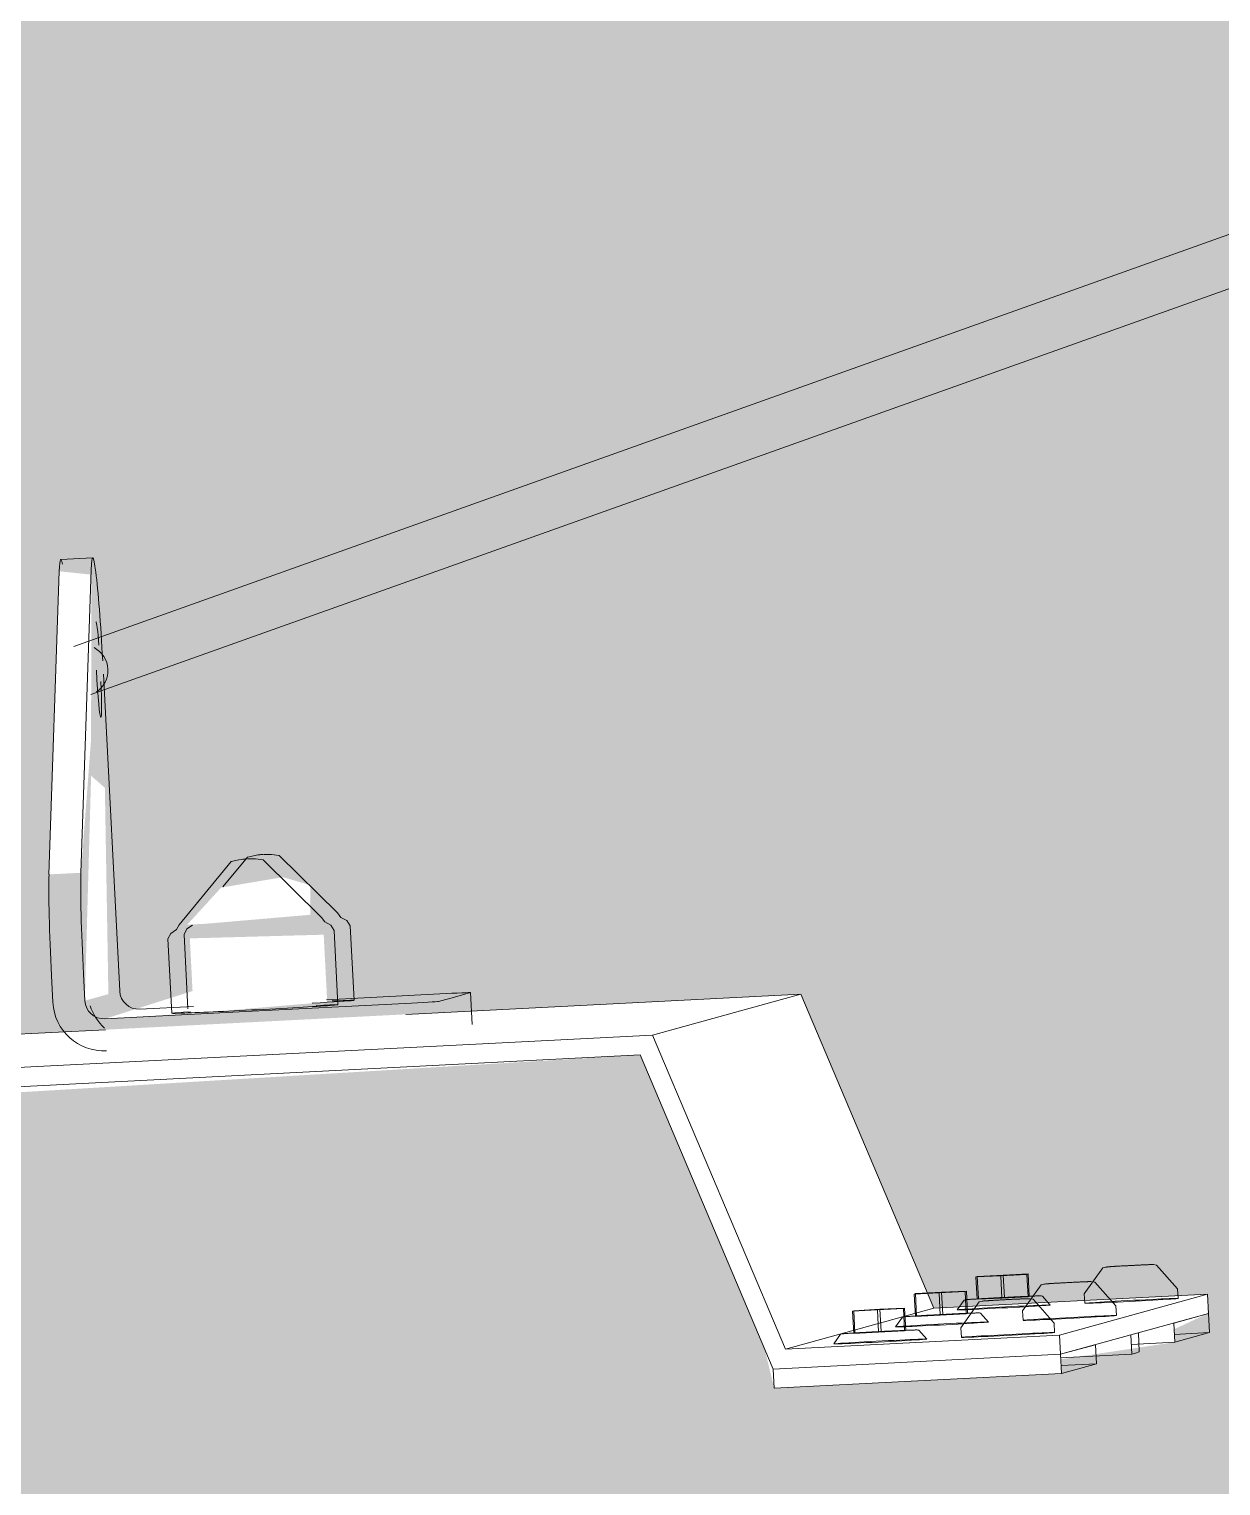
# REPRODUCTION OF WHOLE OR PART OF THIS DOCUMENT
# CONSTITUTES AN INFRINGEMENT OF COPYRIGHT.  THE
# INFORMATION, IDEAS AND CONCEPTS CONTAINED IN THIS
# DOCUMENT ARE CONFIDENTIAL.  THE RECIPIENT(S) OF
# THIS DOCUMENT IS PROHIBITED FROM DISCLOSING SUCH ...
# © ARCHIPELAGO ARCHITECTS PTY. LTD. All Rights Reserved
# Model space of a CAD drawing. Header units: millimetres. Extents: x 4237772 to 4686020, y -673 to 29459.
# Drawn here: x 4293040.9 to 4293227.1, y 10297 to 10524.6 of the extents above; entities that cross this region are included whole.
import ezdxf

# ---------------------------------------------------------------- set-up
doc = ezdxf.new("R2010")
doc.units = ezdxf.units.MM
doc.layers.add('A-ROOF-PATT', color=132, linetype='Continuous', lineweight=5)
doc.layers.add('Q-SPCQ', color=91, linetype='Continuous', lineweight=5)

# ---------------------------------------------------------------- blocks, each defined once
blk = doc.blocks.new('Static Line_Sayfa_Metal Deck_Pan Mount - Up to 15 _ pitch - Max 2 Users-1848369-SECTION - GRIDS C4-C5')
at = {"layer": 'Q-SPCQ'}
for p, q in [((4293286.82, 10513.43), (4293047.88, 10428.17)), ((4293050.56, 10420.64), (4293289.51, 10505.9)), ((4293050.82, 10442.01), (4293045.83, 10441.76)), ((4293044, 10392.53), (4293045.59, 10439.9)), ((4293050.58, 10440.15), (4293048.99, 10392.78)), ((4293055.05, 10374.31), (4293052.5, 10423.82)), ((4293089.09, 10386.5), (4293089.6, 10385.81)), ((4293064.34, 10384.66), (4293063.91, 10383.92)), ((4293066.42, 10384.61), (4293065.54, 10384.02)), ((4293086.57, 10385.81), (4293087.08, 10385.11)), ((4293088.02, 10384.61), (4293087.08, 10385.11)), ((4293088.55, 10383.78), (4293088.02, 10384.61)), ((4293090.53, 10385.31), (4293089.6, 10385.81)), ((4293091.06, 10384.47), (4293090.53, 10385.31)), ((4293091.66, 10372.85), (4293091.06, 10384.47)), ((4293062.58, 10382.44), (4293063.02, 10383.32)), ((4293062.58, 10382.44), (4293063.18, 10370.82)), ((4293063.91, 10383.92), (4293063.02, 10383.32)), ((4293065.1, 10383.14), (4293065.54, 10384.02)), ((4293065.1, 10383.14), (4293065.7, 10371.51)), ((4293089.15, 10372.15), (4293088.55, 10383.78)), ((4293044.61, 10372.54), (4293044.39, 10376.7)), ((4293049.38, 10376.96), (4293049.6, 10372.8)), ((4293105.09, 10373.86), (4293087.36, 10372.95)), ((4293099.73, 10370.66), (4293161.46, 10373.82)), ((4293104.84, 10372.67), (4293107.36, 10373.36)), ((4293107.36, 10373.36), (4293109.87, 10374.06)), ((4293110.13, 10369.07), (4293109.88, 10374.06)), ((4293161.46, 10373.82), (4293138.31, 10367.42)), ((4293161.46, 10373.82), (4293182.23, 10324.73)), ((4293052.75, 10369.96), (4293074.7, 10371.08)), ((4293066.56, 10371.89), (4293058.2, 10371.46)), ((4293074.7, 10371.08), (4293099.64, 10372.36)), ((4293017.04, 10366.43), (4293052.83, 10368.26)), ((4293138.31, 10367.42), (4292993.89, 10360.04)), ((4293159.08, 10318.34), (4293138.31, 10367.42)), ((4292996.14, 10357.15), (4293136.37, 10364.32)), ((4293136.37, 10364.32), (4293157.14, 10315.23)), ((4293188.84, 10329.62), (4293192.72, 10329.79)), ((4293189.04, 10329.67), (4293188.84, 10329.62)), ((4293188.84, 10329.62), (4293189.02, 10326.12)), ((4293193.1, 10329.9), (4293189.04, 10329.67)), ((4293189.04, 10329.67), (4293189.22, 10326.18)), ((4293192.72, 10329.79), (4293196.79, 10330.02)), ((4293192.9, 10326.3), (4293192.72, 10329.79)), ((4293196.98, 10330.08), (4293193.1, 10329.9)), ((4293193.1, 10329.9), (4293193.28, 10326.41)), ((4293196.79, 10330.02), (4293196.98, 10330.08)), ((4293196.79, 10330.02), (4293196.97, 10326.53)), ((4293196.98, 10330.08), (4293197.16, 10326.58)), ((4293183.46, 10327.24), (4293179.39, 10327.01)), ((4293183.08, 10327.13), (4293187.14, 10327.36)), ((4293187.34, 10327.41), (4293183.46, 10327.24)), ((4293183.46, 10327.24), (4293183.64, 10323.74)), ((4293187.14, 10327.36), (4293187.34, 10327.41)), ((4293187.32, 10323.86), (4293187.14, 10327.36)), ((4293187.52, 10323.92), (4293187.34, 10327.41)), ((4293220.41, 10326.25), (4293220.34, 10327.75)), ((4293179.2, 10326.95), (4293183.08, 10327.13)), ((4293179.39, 10327.01), (4293179.2, 10326.95)), ((4293179.38, 10323.46), (4293179.2, 10326.95)), ((4293179.57, 10323.51), (4293179.39, 10327.01)), ((4293182.23, 10324.73), (4293225.03, 10326.92)), ((4293183.26, 10323.64), (4293183.08, 10327.13)), ((4293192.9, 10326.3), (4293189.02, 10326.12)), ((4293189.02, 10326.12), (4293189.22, 10326.18)), ((4293189.22, 10326.18), (4293193.28, 10326.41)), ((4293196.97, 10326.53), (4293192.9, 10326.3)), ((4293193.28, 10326.41), (4293197.16, 10326.58)), ((4293197.16, 10326.58), (4293196.97, 10326.53)), ((4293225.03, 10326.92), (4293201.89, 10320.52)), ((4293205.76, 10327), (4293205.84, 10325.5)), ((4293210.77, 10323.59), (4293210.69, 10325.08)), ((4293225.03, 10326.92), (4293225.19, 10323.92)), ((4293182.23, 10324.73), (4293159.08, 10318.34)), ((4293169.56, 10324.29), (4293173.43, 10324.47)), ((4293169.75, 10324.34), (4293169.56, 10324.29)), ((4293169.74, 10320.79), (4293169.56, 10324.29)), ((4293173.82, 10324.57), (4293169.75, 10324.34)), ((4293169.93, 10320.85), (4293169.75, 10324.34)), ((4293173.43, 10324.47), (4293177.5, 10324.7)), ((4293173.61, 10320.97), (4293173.43, 10324.47)), ((4293177.69, 10324.75), (4293173.82, 10324.57)), ((4293173.82, 10324.57), (4293174, 10321.08)), ((4293177.5, 10324.7), (4293177.69, 10324.75)), ((4293177.68, 10321.2), (4293177.5, 10324.7)), ((4293177.87, 10321.25), (4293177.69, 10324.75)), ((4293183.26, 10323.64), (4293179.38, 10323.46)), ((4293179.38, 10323.46), (4293179.57, 10323.51)), ((4293179.57, 10323.51), (4293183.64, 10323.74)), ((4293187.32, 10323.86), (4293183.26, 10323.64)), ((4293183.64, 10323.74), (4293187.52, 10323.92)), ((4293187.52, 10323.92), (4293187.32, 10323.86)), ((4293196.12, 10324.33), (4293196.19, 10322.84)), ((4293225.19, 10323.92), (4293202.04, 10317.53)), ((4293219.74, 10322.42), (4293225.19, 10323.92)), ((4293225.34, 10320.93), (4293225.19, 10323.92)), ((4293201.89, 10320.52), (4293159.08, 10318.34)), ((4293173.61, 10320.97), (4293169.74, 10320.79)), ((4293169.74, 10320.79), (4293169.93, 10320.85)), ((4293169.93, 10320.85), (4293174, 10321.08)), ((4293177.68, 10321.2), (4293173.61, 10320.97)), ((4293174, 10321.08), (4293177.87, 10321.25)), ((4293177.87, 10321.25), (4293177.68, 10321.2)), ((4293186.47, 10321.67), (4293186.55, 10320.17)), ((4293201.13, 10320.92), (4293201.05, 10322.42)), ((4293202.04, 10317.53), (4293201.89, 10320.52)), ((4293213.02, 10320.56), (4293213.61, 10320.73)), ((4293213.18, 10317.57), (4293213.02, 10320.56)), ((4293213.61, 10320.73), (4293214.21, 10320.89)), ((4293214.36, 10317.89), (4293214.21, 10320.89)), ((4293219.74, 10322.42), (4293219.89, 10319.42)), ((4293219.83, 10320.64), (4293225.34, 10320.93)), ((4293225.34, 10320.93), (4293219.89, 10319.42)), ((4293202.04, 10317.53), (4293207.49, 10319.03)), ((4293207.49, 10319.03), (4293207.65, 10316.04)), ((4293219.89, 10319.42), (4293213.1, 10319.07)), ((4293157.14, 10315.23), (4293202.04, 10317.53)), ((4293157.14, 10315.23), (4293202.04, 10317.53)), ((4293202.2, 10314.53), (4293202.04, 10317.53)), ((4293213.18, 10317.57), (4293202.07, 10317)), ((4293202.13, 10315.76), (4293207.65, 10316.04)), ((4293207.65, 10316.04), (4293202.2, 10314.53)), ((4293213.77, 10317.73), (4293213.18, 10317.57)), ((4293214.36, 10317.89), (4293213.77, 10317.73)), ((4293157.3, 10312.24), (4293157.14, 10315.23)), ((4293202.2, 10314.53), (4293157.3, 10312.24))]:
    blk.add_line(p, q, dxfattribs=at)
at = {"layer": 'Q-SPCQ', "flags": 128}
for points in [[(4293071.15, 10390.57), (4293074.99, 10395.24), (4293076.19, 10395.51), (4293076.61, 10395.57), (4293076.82, 10395.6), (4293076.95, 10395.61), (4293077.04, 10395.62), (4293077.11, 10395.62), (4293077.15, 10395.63), (4293077.19, 10395.63), (4293077.22, 10395.63), (4293077.25, 10395.63), (4293077.27, 10395.64), (4293077.29, 10395.64), (4293077.3, 10395.64), (4293077.32, 10395.64), (4293077.33, 10395.64), (4293077.34, 10395.64), (4293077.35, 10395.64), (4293077.36, 10395.64), (4293077.37, 10395.64), (4293077.38, 10395.64), (4293077.38, 10395.64), (4293077.39, 10395.64), (4293077.4, 10395.64), (4293077.4, 10395.64), (4293077.41, 10395.65), (4293077.42, 10395.65), (4293077.43, 10395.65)], [(4293089.09, 10386.5), (4293079.98, 10395.5), (4293078.76, 10395.64), (4293078.34, 10395.66), (4293078.12, 10395.66), (4293077.99, 10395.66), (4293077.9, 10395.66), (4293077.84, 10395.66), (4293077.79, 10395.66), (4293077.75, 10395.66), (4293077.72, 10395.66), (4293077.69, 10395.66), (4293077.67, 10395.66), (4293077.65, 10395.66), (4293077.64, 10395.66), (4293077.62, 10395.66), (4293077.61, 10395.65), (4293077.6, 10395.65), (4293077.59, 10395.65), (4293077.58, 10395.65), (4293077.57, 10395.65), (4293077.57, 10395.65), (4293077.56, 10395.65), (4293077.55, 10395.65), (4293077.54, 10395.65), (4293077.54, 10395.65), (4293077.53, 10395.65), (4293077.52, 10395.65), (4293077.51, 10395.65)], [(4293064.34, 10384.66), (4293072.48, 10394.54), (4293073.67, 10394.81), (4293074.09, 10394.88), (4293074.31, 10394.9), (4293074.44, 10394.91), (4293074.53, 10394.92), (4293074.59, 10394.93), (4293074.64, 10394.93), (4293074.68, 10394.94), (4293074.71, 10394.94), (4293074.73, 10394.94), (4293074.75, 10394.94), (4293074.77, 10394.94), (4293074.79, 10394.94), (4293074.8, 10394.94), (4293074.81, 10394.95), (4293074.82, 10394.95), (4293074.84, 10394.95), (4293074.84, 10394.95), (4293074.85, 10394.95), (4293074.86, 10394.95), (4293074.87, 10394.95), (4293074.88, 10394.95), (4293074.88, 10394.95), (4293074.89, 10394.95), (4293074.9, 10394.95), (4293074.91, 10394.95), (4293074.92, 10394.95)], [(4293086.57, 10385.81), (4293077.46, 10394.8), (4293076.25, 10394.95), (4293075.82, 10394.96), (4293075.6, 10394.97), (4293075.47, 10394.97), (4293075.38, 10394.97), (4293075.32, 10394.97), (4293075.27, 10394.97), (4293075.23, 10394.96), (4293075.2, 10394.96), (4293075.18, 10394.96), (4293075.16, 10394.96), (4293075.14, 10394.96), (4293075.12, 10394.96), (4293075.11, 10394.96), (4293075.1, 10394.96), (4293075.09, 10394.96), (4293075.08, 10394.96), (4293075.07, 10394.96), (4293075.06, 10394.96), (4293075.05, 10394.96), (4293075.04, 10394.96), (4293075.04, 10394.96), (4293075.03, 10394.96), (4293075.02, 10394.96), (4293075.01, 10394.96), (4293075, 10394.96), (4293074.99, 10394.96)], [(4293205.76, 10327), (4293208.64, 10331.05), (4293209.09, 10331.15), (4293209.26, 10331.17), (4293209.36, 10331.19), (4293209.43, 10331.19), (4293209.49, 10331.2), (4293209.55, 10331.2), (4293209.6, 10331.21), (4293209.66, 10331.21), (4293209.72, 10331.22), (4293209.78, 10331.22), (4293209.85, 10331.23), (4293209.92, 10331.23), (4293209.99, 10331.24), (4293210.07, 10331.24), (4293210.15, 10331.25), (4293210.23, 10331.25), (4293210.32, 10331.26), (4293210.41, 10331.26), (4293210.51, 10331.27), (4293210.61, 10331.28), (4293210.71, 10331.28), (4293210.82, 10331.29), (4293210.92, 10331.29), (4293211.04, 10331.3), (4293211.15, 10331.31), (4293211.27, 10331.31), (4293211.39, 10331.32), (4293211.51, 10331.33), (4293211.63, 10331.33), (4293211.76, 10331.34), (4293211.88, 10331.35), (4293212.01, 10331.36), (4293212.14, 10331.36), (4293212.27, 10331.37), (4293212.41, 10331.38), (4293212.54, 10331.38), (4293212.67, 10331.39), (4293212.8, 10331.4), (4293212.94, 10331.4), (4293212.98, 10331.41)], [(4293220.34, 10327.75), (4293217.05, 10331.48), (4293216.59, 10331.54), (4293216.42, 10331.54), (4293216.33, 10331.55), (4293216.25, 10331.55), (4293216.19, 10331.55), (4293216.14, 10331.54), (4293216.08, 10331.54), (4293216.02, 10331.54), (4293215.96, 10331.54), (4293215.9, 10331.54), (4293215.83, 10331.54), (4293215.76, 10331.53), (4293215.69, 10331.53), (4293215.61, 10331.53), (4293215.53, 10331.52), (4293215.45, 10331.52), (4293215.36, 10331.52), (4293215.27, 10331.51), (4293215.17, 10331.51), (4293215.07, 10331.51), (4293214.97, 10331.5), (4293214.86, 10331.5), (4293214.76, 10331.49), (4293214.64, 10331.49), (4293214.53, 10331.48), (4293214.41, 10331.48), (4293214.29, 10331.47), (4293214.17, 10331.46), (4293214.05, 10331.46), (4293213.92, 10331.45), (4293213.8, 10331.45), (4293213.67, 10331.44), (4293213.54, 10331.43), (4293213.41, 10331.43), (4293213.27, 10331.42), (4293213.14, 10331.41), (4293213.01, 10331.41), (4293212.98, 10331.41)], [(4293196.12, 10324.33), (4293199, 10328.38), (4293199.45, 10328.49), (4293199.62, 10328.51), (4293199.71, 10328.52), (4293199.79, 10328.53), (4293199.85, 10328.54), (4293199.9, 10328.54), (4293199.96, 10328.54), (4293200.02, 10328.55), (4293200.08, 10328.55), (4293200.14, 10328.56), (4293200.2, 10328.56), (4293200.27, 10328.57), (4293200.35, 10328.57), (4293200.42, 10328.58), (4293200.51, 10328.58), (4293200.59, 10328.59), (4293200.68, 10328.59), (4293200.77, 10328.6), (4293200.87, 10328.61), (4293200.97, 10328.61), (4293201.07, 10328.62), (4293201.17, 10328.62), (4293201.28, 10328.63), (4293201.39, 10328.64), (4293201.51, 10328.64), (4293201.62, 10328.65), (4293201.74, 10328.66), (4293201.87, 10328.66), (4293201.99, 10328.67), (4293202.11, 10328.68), (4293202.24, 10328.68), (4293202.37, 10328.69), (4293202.5, 10328.7), (4293202.63, 10328.71), (4293202.76, 10328.71), (4293202.89, 10328.72), (4293203.03, 10328.73), (4293203.16, 10328.73), (4293203.29, 10328.74), (4293203.34, 10328.74)], [(4293210.69, 10325.08), (4293207.41, 10328.82), (4293206.95, 10328.87), (4293206.78, 10328.88), (4293206.68, 10328.88), (4293206.61, 10328.88), (4293206.55, 10328.88), (4293206.49, 10328.88), (4293206.44, 10328.88), (4293206.38, 10328.88), (4293206.32, 10328.88), (4293206.26, 10328.87), (4293206.19, 10328.87), (4293206.12, 10328.87), (4293206.05, 10328.87), (4293205.97, 10328.86), (4293205.89, 10328.86), (4293205.81, 10328.86), (4293205.72, 10328.85), (4293205.62, 10328.85), (4293205.53, 10328.85), (4293205.43, 10328.84), (4293205.33, 10328.84), (4293205.22, 10328.83), (4293205.11, 10328.83), (4293205, 10328.82), (4293204.89, 10328.82), (4293204.77, 10328.81), (4293204.65, 10328.81), (4293204.53, 10328.8), (4293204.41, 10328.8), (4293204.28, 10328.79), (4293204.15, 10328.78), (4293204.02, 10328.78), (4293203.89, 10328.77), (4293203.76, 10328.76), (4293203.63, 10328.76), (4293203.5, 10328.75), (4293203.37, 10328.74), (4293203.34, 10328.74)], [(4293185.89, 10324.48), (4293186.98, 10326), (4293187.16, 10326.04), (4293187.24, 10326.05), (4293187.3, 10326.06), (4293187.36, 10326.07), (4293187.42, 10326.07), (4293187.49, 10326.08), (4293187.56, 10326.08), (4293187.65, 10326.09), (4293187.74, 10326.1), (4293187.83, 10326.1), (4293187.94, 10326.11), (4293188.05, 10326.12), (4293188.17, 10326.13), (4293188.3, 10326.14), (4293188.44, 10326.14), (4293188.58, 10326.15), (4293188.73, 10326.16), (4293188.89, 10326.17), (4293189.05, 10326.18), (4293189.22, 10326.19), (4293189.4, 10326.2), (4293189.58, 10326.21), (4293189.77, 10326.23), (4293189.96, 10326.24), (4293190.16, 10326.25), (4293190.36, 10326.26), (4293190.57, 10326.27), (4293190.78, 10326.28), (4293190.99, 10326.29), (4293191.21, 10326.31), (4293191.43, 10326.32), (4293191.65, 10326.33), (4293191.88, 10326.34), (4293192.1, 10326.36), (4293192.33, 10326.37), (4293192.56, 10326.38), (4293192.79, 10326.39), (4293193.03, 10326.4), (4293193.26, 10326.42), (4293193.33, 10326.42)], [(4293186.47, 10321.67), (4293189.36, 10325.72), (4293189.81, 10325.82), (4293189.98, 10325.85), (4293190.07, 10325.86), (4293190.14, 10325.87), (4293190.2, 10325.87), (4293190.26, 10325.88), (4293190.32, 10325.88), (4293190.37, 10325.89), (4293190.43, 10325.89), (4293190.5, 10325.89), (4293190.56, 10325.9), (4293190.63, 10325.9), (4293190.7, 10325.91), (4293190.78, 10325.91), (4293190.86, 10325.92), (4293190.95, 10325.92), (4293191.04, 10325.93), (4293191.13, 10325.94), (4293191.22, 10325.94), (4293191.32, 10325.95), (4293191.42, 10325.95), (4293191.53, 10325.96), (4293191.64, 10325.97), (4293191.75, 10325.97), (4293191.87, 10325.98), (4293191.98, 10325.99), (4293192.1, 10325.99), (4293192.22, 10326), (4293192.35, 10326.01), (4293192.47, 10326.01), (4293192.6, 10326.02), (4293192.73, 10326.03), (4293192.86, 10326.03), (4293192.99, 10326.04), (4293193.12, 10326.05), (4293193.25, 10326.06), (4293193.39, 10326.06), (4293193.52, 10326.07), (4293193.65, 10326.08), (4293193.7, 10326.08)], [(4293200.44, 10325.23), (4293199.21, 10326.63), (4293199.03, 10326.65), (4293198.94, 10326.66), (4293198.88, 10326.66), (4293198.82, 10326.66), (4293198.76, 10326.66), (4293198.69, 10326.66), (4293198.62, 10326.65), (4293198.53, 10326.65), (4293198.44, 10326.65), (4293198.35, 10326.65), (4293198.24, 10326.64), (4293198.13, 10326.64), (4293198.01, 10326.63), (4293197.88, 10326.63), (4293197.74, 10326.62), (4293197.6, 10326.62), (4293197.45, 10326.61), (4293197.29, 10326.61), (4293197.13, 10326.6), (4293196.96, 10326.59), (4293196.78, 10326.58), (4293196.6, 10326.58), (4293196.41, 10326.57), (4293196.22, 10326.56), (4293196.02, 10326.55), (4293195.82, 10326.54), (4293195.61, 10326.53), (4293195.4, 10326.52), (4293195.19, 10326.51), (4293194.97, 10326.5), (4293194.75, 10326.49), (4293194.53, 10326.48), (4293194.3, 10326.47), (4293194.07, 10326.46), (4293193.84, 10326.45), (4293193.61, 10326.43), (4293193.38, 10326.42), (4293193.33, 10326.42)], [(4293201.05, 10322.42), (4293197.77, 10326.15), (4293197.31, 10326.21), (4293197.14, 10326.22), (4293197.04, 10326.22), (4293196.97, 10326.22), (4293196.91, 10326.22), (4293196.85, 10326.22), (4293196.8, 10326.22), (4293196.74, 10326.21), (4293196.68, 10326.21), (4293196.61, 10326.21), (4293196.55, 10326.21), (4293196.48, 10326.21), (4293196.41, 10326.2), (4293196.33, 10326.2), (4293196.25, 10326.2), (4293196.16, 10326.19), (4293196.07, 10326.19), (4293195.98, 10326.19), (4293195.89, 10326.18), (4293195.79, 10326.18), (4293195.68, 10326.17), (4293195.58, 10326.17), (4293195.47, 10326.16), (4293195.36, 10326.16), (4293195.24, 10326.15), (4293195.13, 10326.15), (4293195.01, 10326.14), (4293194.89, 10326.14), (4293194.76, 10326.13), (4293194.64, 10326.12), (4293194.51, 10326.12), (4293194.38, 10326.11), (4293194.25, 10326.11), (4293194.12, 10326.1), (4293193.99, 10326.09), (4293193.86, 10326.09), (4293193.72, 10326.08), (4293193.7, 10326.08)], [(4293176.25, 10321.82), (4293177.34, 10323.34), (4293177.52, 10323.38), (4293177.6, 10323.39), (4293177.66, 10323.4), (4293177.72, 10323.4), (4293177.78, 10323.41), (4293177.85, 10323.41), (4293177.92, 10323.42), (4293178, 10323.43), (4293178.09, 10323.43), (4293178.19, 10323.44), (4293178.3, 10323.45), (4293178.41, 10323.46), (4293178.53, 10323.46), (4293178.66, 10323.47), (4293178.79, 10323.48), (4293178.94, 10323.49), (4293179.09, 10323.5), (4293179.24, 10323.51), (4293179.41, 10323.52), (4293179.58, 10323.53), (4293179.75, 10323.54), (4293179.94, 10323.55), (4293180.12, 10323.56), (4293180.32, 10323.57), (4293180.51, 10323.58), (4293180.72, 10323.6), (4293180.92, 10323.61), (4293181.13, 10323.62), (4293181.35, 10323.63), (4293181.56, 10323.64), (4293181.79, 10323.65), (4293182.01, 10323.67), (4293182.23, 10323.68), (4293182.46, 10323.69), (4293182.69, 10323.7), (4293182.92, 10323.72), (4293183.15, 10323.73), (4293183.38, 10323.74), (4293183.62, 10323.75), (4293183.69, 10323.76)], [(4293190.8, 10322.57), (4293189.57, 10323.97), (4293189.38, 10323.99), (4293189.3, 10323.99), (4293189.24, 10323.99), (4293189.18, 10323.99), (4293189.12, 10323.99), (4293189.05, 10323.99), (4293188.97, 10323.99), (4293188.89, 10323.99), (4293188.8, 10323.99), (4293188.7, 10323.98), (4293188.6, 10323.98), (4293188.49, 10323.97), (4293188.36, 10323.97), (4293188.24, 10323.97), (4293188.1, 10323.96), (4293187.96, 10323.96), (4293187.81, 10323.95), (4293187.65, 10323.94), (4293187.49, 10323.94), (4293187.32, 10323.93), (4293187.14, 10323.92), (4293186.96, 10323.91), (4293186.77, 10323.9), (4293186.58, 10323.9), (4293186.38, 10323.89), (4293186.18, 10323.88), (4293185.97, 10323.87), (4293185.76, 10323.86), (4293185.54, 10323.85), (4293185.33, 10323.84), (4293185.11, 10323.83), (4293184.88, 10323.82), (4293184.66, 10323.8), (4293184.43, 10323.79), (4293184.2, 10323.78), (4293183.97, 10323.77), (4293183.74, 10323.76), (4293183.69, 10323.76)], [(4293166.61, 10319.15), (4293167.69, 10320.67), (4293167.87, 10320.71), (4293167.95, 10320.72), (4293168.02, 10320.73), (4293168.07, 10320.74), (4293168.14, 10320.74), (4293168.2, 10320.75), (4293168.28, 10320.76), (4293168.36, 10320.76), (4293168.45, 10320.77), (4293168.55, 10320.78), (4293168.65, 10320.78), (4293168.77, 10320.79), (4293168.89, 10320.8), (4293169.02, 10320.81), (4293169.15, 10320.82), (4293169.29, 10320.83), (4293169.44, 10320.84), (4293169.6, 10320.85), (4293169.77, 10320.86), (4293169.94, 10320.87), (4293170.11, 10320.88), (4293170.29, 10320.89), (4293170.48, 10320.9), (4293170.67, 10320.91), (4293170.87, 10320.92), (4293171.07, 10320.93), (4293171.28, 10320.94), (4293171.49, 10320.96), (4293171.7, 10320.97), (4293171.92, 10320.98), (4293172.14, 10320.99), (4293172.37, 10321), (4293172.59, 10321.02), (4293172.82, 10321.03), (4293173.05, 10321.04), (4293173.28, 10321.05), (4293173.51, 10321.06), (4293173.74, 10321.08), (4293173.97, 10321.09), (4293174.05, 10321.09)], [(4293181.16, 10319.9), (4293179.92, 10321.3), (4293179.74, 10321.32), (4293179.66, 10321.33), (4293179.6, 10321.33), (4293179.54, 10321.33), (4293179.47, 10321.33), (4293179.41, 10321.33), (4293179.33, 10321.33), (4293179.25, 10321.32), (4293179.16, 10321.32), (4293179.06, 10321.32), (4293178.96, 10321.31), (4293178.84, 10321.31), (4293178.72, 10321.31), (4293178.59, 10321.3), (4293178.46, 10321.3), (4293178.31, 10321.29), (4293178.16, 10321.28), (4293178.01, 10321.28), (4293177.84, 10321.27), (4293177.67, 10321.26), (4293177.5, 10321.26), (4293177.31, 10321.25), (4293177.13, 10321.24), (4293176.93, 10321.23), (4293176.74, 10321.22), (4293176.53, 10321.21), (4293176.33, 10321.2), (4293176.12, 10321.19), (4293175.9, 10321.18), (4293175.68, 10321.17), (4293175.46, 10321.16), (4293175.24, 10321.15), (4293175.01, 10321.14), (4293174.79, 10321.13), (4293174.56, 10321.12), (4293174.33, 10321.11), (4293174.1, 10321.09), (4293174.05, 10321.09)]]:
    blk.add_lwpolyline(points, dxfattribs=at)
at = {"layer": 'Q-SPCQ'}
for centre, major_axis, ratio, start_param, end_param in [((4293046.73, 10424.28), (-0.89, 17.48), 0.042464, 5.987179, 6.746397), ((4293051.72, 10424.53), (-0.89, 17.48), 0.042464, 4.788639, 6.746397), ((4293051.72, 10424.53), (-0.38, 7.49), 0.042464, 5.245414, 6.283185), ((4293049.22, 10424.41), (-1.07, 3.86), 0.999054, 4.494151, 5.541349), ((4293049.22, 10424.41), (-1.07, 3.86), 0.999054, 3.446954, 4.494151), ((4293051.72, 10424.53), (-0.38, 7.49), 0.042464, 1.580222, 3.141593), ((4293051.72, 10424.53), (-0.38, 7.49), 0.042464, 3.151019, 4.460016), ((4293045.13, 10376.91), (-0.89, 17.48), 0.042464, 0.463212, 1.580222), ((4293050.12, 10377.16), (-0.89, 17.48), 0.042464, 0.463212, 1.580222), ((4293052.59, 10372.95), (-0.8, 2.89), 0.999054, 1.352559, 2.923355), ((4293058.04, 10374.46), (-0.8, 2.89), 0.999054, 1.352559, 2.923355), ((4293078.68, 10372.18), (12.98, 0.67), 0.009417, 5.231808, 7.026104), ((4293104.88, 10373.8), (4.99, 0.26), 0.009417, 0, 1.528317), ((4293052.59, 10372.95), (-2.13, 7.71), 0.999054, 1.352559, 2.923355), ((4293058.04, 10374.46), (-2.13, 7.71), 0.999054, 1.614358, 2.137957), ((4293076.17, 10371.49), (12.98, 0.67), 0.009417, 2.459902, 4.66991), ((4293078.68, 10372.18), (12.98, 0.67), 0.009417, 3.099114, 3.141593), ((4293076.17, 10371.49), (12.98, 0.67), 0.009417, 4.66991, 7.026104), ((4293099.85, 10372.41), (4.99, 0.26), 0.009417, 4.66991, 6.240706), ((4293193.17, 10324.85), (7.27, 0.38), 0.009417, 1.528317, 4.66991), ((4293193.17, 10324.85), (7.27, 0.38), 0.009417, 4.66991, 7.811503), ((4293213.12, 10325.88), (7.29, 0.38), 0.009417, 1.528317, 4.66991), ((4293213.12, 10325.88), (7.29, 0.38), 0.009417, 4.66991, 7.811503), ((4293203.48, 10323.21), (7.29, 0.38), 0.009417, 1.528317, 4.66991), ((4293203.48, 10323.21), (7.29, 0.38), 0.009417, 4.66991, 7.811503), ((4293183.53, 10322.19), (7.27, 0.38), 0.009417, 1.528317, 4.66991), ((4293183.53, 10322.19), (7.27, 0.38), 0.009417, 4.66991, 7.811503), ((4293193.84, 10320.55), (7.29, 0.38), 0.009417, 1.528317, 4.66991), ((4293193.84, 10320.55), (7.29, 0.38), 0.009417, 4.66991, 7.811503), ((4293173.88, 10319.53), (7.27, 0.38), 0.009417, 1.528317, 4.66991), ((4293173.88, 10319.53), (7.27, 0.38), 0.009417, 4.66991, 7.811503)]:
    blk.add_ellipse(centre, major_axis=major_axis, ratio=ratio, start_param=start_param, end_param=end_param, dxfattribs=at)

msp = doc.modelspace()

# ---------------------------------------------------------------- hatches: boundary and pattern name
at = {"layer": 'A-ROOF-PATT'}
h = msp.add_hatch(dxfattribs=at)
h.set_pattern_fill('FP_9', color=256, style=0, pattern_type=2)
h.set_pattern_definition([(3.05, (11919.841, -226018.123), (-59.9198678984, -0.0001809275), [])])
h.paths.add_polyline_path([(4278255.68, 9462.05), (4304897.93, 10866.67), (4309082.25, 11183.02), (4312463.32, 11362.94), (4312463.32, 11371.18), (4307185.57, 11099.1), (4306080.21, 11191.54), (4305617.63, 11216.95), (4305509.43, 11211.19), (4305509.43, 11207.58), (4305370.15, 11202.35), (4305322.96, 11202.56), (4305322.96, 11253.77), (4305239.45, 11237.89), (4305233.47, 11233.29), (4305214.31, 11227.35), (4305195.68, 11226.59), (4305108.64, 11228.29), (4305090.65, 11237.89), (4305085.9, 11241.77), (4305077.26, 11254.33), (4305070.89, 11267.69), (4304908.71, 11237.89), (4304902.73, 11233.29), (4304883.58, 11227.35), (4304864.94, 11226.59), (4304777.9, 11228.29), (4304759.91, 11237.89), (4304755.16, 11241.77), (4304747.5, 11251.97), (4304741.64, 11271.56), (4304742.07, 11284.9), (4304743.01, 11290.33), (4304747.65, 11301.59), (4304755.57, 11311.94), (4304766.15, 11320), (4304777.9, 11324.88), (4304790.79, 11326.59), (4304842.4, 11328.79), (4305029.77, 11361.95), (4305029.77, 11503.7), (4300245.6, 11502.07), (4296195.35, 11286.53), (4296200.11, 11243.19), (4296189.61, 11242.7), (4296187.08, 11286.09), (4293584.51, 11149.87), (4293563.14, 11149.13), (4293330.85, 11136.75), (4278258.28, 9462.34)])
h.paths.add_polyline_path([(4292935.79, 10300.91), (4292935.63, 10306.94), (4292958.77, 10313.3), (4292980.53, 10316.43), (4292996.51, 10360.76), (4293017.04, 10366.43), (4293161.46, 10373.82), (4293182.23, 10324.73), (4293225.03, 10326.92), (4293225.03, 10323.88), (4293219.79, 10321.44), (4293219.89, 10319.42), (4293202.08, 10316.74), (4293202.2, 10314.53), (4293157.3, 10312.24), (4293155.83, 10318.34), (4293136.37, 10364.32), (4293017.33, 10357.15), (4293001.43, 10311.97), (4292998.28, 10310.11), (4292996.14, 10307.98), (4292980.57, 10305.41), (4292980.53, 10303.19), (4292978.28, 10303.08)])
h.paths.add_polyline_path([(4293052.75, 10369.96), (4293066.43, 10374.31), (4293066.01, 10382.53), (4293086.92, 10383.11), (4293087.47, 10372.59), (4293066.01, 10370.78)])
h.paths.add_polyline_path([(4293428.42, 10437.46), (4293295.97, 10432.25), (4293296.03, 10434.13), (4293299.23, 10435.01), (4293345.27, 10436.61), (4293345.42, 10434.78), (4293428.43, 10437.46)])
h.paths.add_polyline_path([(4293229.11, 10371.61), (4293231.05, 10375.18), (4293230.86, 10377.44), (4293230.82, 10427.25), (4293435.5, 10436.63), (4293438.52, 10384.58), (4293430.42, 10384.17), (4293428.66, 10381.82), (4293243.98, 10372.37)])
h.paths.add_polyline_path([(4293048.99, 10392.78), (4293044, 10392.53), (4293045.59, 10439.9), (4293050.62, 10439.38), (4293050.58, 10413.73), (4293049.99, 10405.88)])
h.paths.add_polyline_path([(4293049.6, 10372.8), (4293050.58, 10407.95), (4293052.73, 10406.06), (4293053.28, 10373.82), (4293052.75, 10373.67)])
h.paths.add_polyline_path([(4293065.61, 10384.68), (4293070.9, 10390.47), (4293080.55, 10392.1), (4293084.84, 10390.85), (4293084.84, 10386.22), (4293068.39, 10384.81)])
h.paths.add_polyline_path([(4293291.68, 10437.88), (4293289.37, 10439.76), (4293288.58, 10439.72), (4293288.38, 10501.79), (4293290.31, 10503.51), (4293291.68, 10503.89), (4293292.6, 10438.13)])
h.paths.add_polyline_path([(4293670.35, 10504.3), (4293537.9, 10499.09), (4293537.96, 10500.97), (4293541.16, 10501.85), (4293587.2, 10503.45), (4293587.35, 10501.61), (4293670.36, 10504.3)])
h.paths.add_polyline_path([(4293471.03, 10438.44), (4293472.98, 10442.02), (4293472.79, 10444.28), (4293472.74, 10494.09), (4293677.43, 10503.46), (4293680.45, 10451.42), (4293672.35, 10451.01), (4293670.59, 10448.65), (4293491.46, 10439.49)])
h.paths.add_polyline_path([(4293320.1, 10438.71), (4293319.72, 10446.12), (4293343.2, 10446.58), (4293343.55, 10439.91), (4293322.8, 10438.78)])
h.paths.add_polyline_path([(4293322.75, 10453.38), (4293329.75, 10455.8), (4293330.52, 10454.83), (4293322.8, 10453.39)])
h.paths.add_polyline_path([(4293326.09, 10449.53), (4293326.09, 10452.87), (4293330.68, 10454.24), (4293332.49, 10455.8), (4293336.98, 10455.8), (4293339.4, 10454.24), (4293335.77, 10450.03), (4293330.65, 10449.76)])
h.paths.add_polyline_path([(4293533.61, 10504.71), (4293532.96, 10506.68), (4293530.43, 10508.82), (4293530.31, 10568.63), (4293531.32, 10570.09), (4293533.61, 10570.72), (4293534.53, 10504.97)])
h.paths.add_polyline_path([(4293912.28, 10571.13), (4293908.06, 10570.92), (4293779.83, 10565.92), (4293779.89, 10567.8), (4293783.09, 10568.69), (4293829.12, 10570.29), (4293829.28, 10568.45), (4293912.29, 10571.13)])
h.paths.add_polyline_path([(4293712.96, 10505.28), (4293714.9, 10508.86), (4293714.72, 10511.11), (4293714.67, 10560.93), (4293919.36, 10570.3), (4293922.38, 10518.26), (4293738.93, 10506.61)])
h.paths.add_polyline_path([(4293562.03, 10505.54), (4293561.65, 10512.95), (4293585.21, 10511.83), (4293585.48, 10506.74), (4293564.73, 10505.61)])
h.paths.add_polyline_path([(4293287.3, 10505.74), (4293284.33, 10506.97), (4293280.79, 10507.64), (4293280.6, 10511.23), (4293286.91, 10514.54), (4293287.93, 10516.18), (4293293.38, 10515.42), (4293296.29, 10516.05), (4293527.46, 10582.08), (4293527.11, 10582.26), (4293535.3, 10582.26), (4293538.22, 10582.89), (4293771.95, 10647.61), (4293769.04, 10649.1), (4293777.23, 10649.1), (4293780.48, 10649.82), (4294013.88, 10714.44), (4294010.97, 10715.93), (4294019.16, 10715.93), (4294022.41, 10716.66), (4294255.81, 10781.28), (4294252.9, 10782.77), (4294261.09, 10782.77), (4294264.33, 10783.49), (4294497.74, 10848.12), (4294494.83, 10849.61), (4294503.02, 10849.61), (4294506.26, 10850.33), (4294739.67, 10914.96), (4294736.76, 10916.44), (4294744.94, 10916.44), (4294748.19, 10917.17), (4294981.6, 10981.79), (4294978.68, 10983.28), (4294986.87, 10983.28), (4294990.12, 10984), (4295220.82, 11050.01), (4295223.77, 11050.99), (4295228.8, 11050.12), (4295232.05, 11050.84), (4295462.74, 11116.85), (4295465.68, 11117.82), (4295470.73, 11116.96), (4295473.64, 11117.58), (4295704.67, 11183.69), (4295707.61, 11184.66), (4295712.66, 11183.79), (4295715.57, 11184.42), (4295949.22, 11249.18), (4295949.22, 11251.41), (4295954.58, 11250.63), (4295957.6, 11247.06), (4295957.83, 11242.65), (4293291.22, 10507.7), (4293288.97, 10510.45), (4293287.34, 10505.85)])
h.paths.add_polyline_path([(4293564.68, 10520.22), (4293571.68, 10522.64), (4293572.58, 10521.69), (4293569.26, 10521.07)])
h.paths.add_polyline_path([(4293568.01, 10516.37), (4293568.01, 10519.71), (4293572.61, 10521.07), (4293574.41, 10522.64), (4293578.91, 10522.64), (4293581.33, 10521.07), (4293577.69, 10516.86), (4293572.58, 10516.6)])
h.paths.add_polyline_path([(4293775.54, 10571.55), (4293774.88, 10573.52), (4293772.44, 10573.4), (4293772.76, 10627.76), (4293774.26, 10637.21), (4293775.55, 10637.21), (4293776.46, 10571.81)])
h.paths.add_polyline_path([(4294154.21, 10637.97), (4294021.76, 10632.76), (4294021.82, 10634.64), (4294025.02, 10635.52), (4294071.05, 10637.12), (4294071.21, 10635.29), (4294154.21, 10637.97)])
h.paths.add_polyline_path([(4293954.89, 10572.12), (4293956.83, 10575.69), (4293956.64, 10577.95), (4293956.6, 10627.76), (4294161.29, 10637.14), (4294164.31, 10585.1), (4294156.2, 10584.68), (4294154.45, 10582.33), (4293986.4, 10573.73)])
h.paths.add_polyline_path([(4293803.96, 10572.38), (4293803.57, 10579.79), (4293827.06, 10580.25), (4293827.4, 10573.58), (4293806.66, 10572.45)])
h.paths.add_polyline_path([(4293806.61, 10587.06), (4293813.61, 10589.48), (4293814.51, 10588.53), (4293811.19, 10587.91)])
h.paths.add_polyline_path([(4293809.94, 10583.2), (4293809.94, 10586.55), (4293814.53, 10587.91), (4293816.34, 10589.48), (4293820.84, 10589.48), (4293823.26, 10587.91), (4293819.62, 10583.7), (4293814.51, 10583.44)])
h.paths.add_polyline_path([(4294017.46, 10638.39), (4294016.81, 10640.36), (4294014.37, 10640.23), (4294014.17, 10702.3), (4294015.17, 10703.77), (4294017.46, 10704.4), (4294018.39, 10638.64)])
h.paths.add_polyline_path([(4294396.13, 10704.81), (4294263.68, 10699.6), (4294263.74, 10701.48), (4294266.94, 10702.36), (4294313.06, 10702.44), (4294313.13, 10702.13), (4294396.14, 10704.81)])
h.paths.add_polyline_path([(4294196.82, 10638.96), (4294198.76, 10642.53), (4294198.57, 10644.79), (4294198.53, 10694.6), (4294403.22, 10703.97), (4294406.24, 10651.93), (4294233.87, 10640.85)])
h.paths.add_polyline_path([(4294045.88, 10639.22), (4294045.5, 10646.63), (4294068.99, 10647.09), (4294069.33, 10640.42), (4294048.59, 10639.29)])
h.paths.add_polyline_path([(4294048.53, 10653.89), (4294055.54, 10656.31), (4294056.44, 10655.36), (4294053.12, 10654.75)])
h.paths.add_polyline_path([(4294051.87, 10650.04), (4294051.87, 10653.39), (4294056.46, 10654.75), (4294058.27, 10656.31), (4294062.76, 10656.31), (4294065.19, 10654.75), (4294061.55, 10650.54), (4294056.44, 10650.28)])
h.paths.add_polyline_path([(4294259.39, 10705.23), (4294258, 10707.16), (4294256.3, 10707.07), (4294256.1, 10769.14), (4294257.1, 10770.6), (4294259.39, 10771.23), (4294260.31, 10705.48)])
h.paths.add_polyline_path([(4294638.06, 10771.64), (4294505.61, 10766.43), (4294505.67, 10768.31), (4294508.87, 10769.2), (4294554.91, 10770.8), (4294555.06, 10768.96), (4294638.07, 10771.64)])
h.paths.add_polyline_path([(4294438.75, 10705.79), (4294440.69, 10709.37), (4294440.5, 10711.62), (4294440.46, 10761.44), (4294645.14, 10770.81), (4294648.17, 10718.77), (4294481.35, 10707.97)])
h.paths.add_polyline_path([(4294287.81, 10706.06), (4294287.43, 10713.46), (4294310.89, 10714.39), (4294311.26, 10707.25), (4294290.52, 10706.13)])
h.paths.add_polyline_path([(4294290.46, 10720.73), (4294297.46, 10723.15), (4294298.37, 10722.2), (4294295.05, 10721.58)])
h.paths.add_polyline_path([(4294293.8, 10716.88), (4294293.8, 10720.22), (4294298.39, 10721.58), (4294300.2, 10723.15), (4294304.69, 10723.15), (4294307.11, 10721.58), (4294303.48, 10717.37), (4294298.37, 10717.11)])
h.paths.add_polyline_path([(4294501.32, 10772.06), (4294499.93, 10773.99), (4294498.22, 10773.91), (4294498.59, 10827.51), (4294500.05, 10837.72), (4294501.33, 10837.72), (4294502.24, 10772.32)])
h.paths.add_polyline_path([(4294880, 10838.48), (4294875.77, 10838.26), (4294747.54, 10833.27), (4294747.6, 10835.15), (4294750.8, 10836.04), (4294796.84, 10837.64), (4294796.99, 10835.8), (4294880, 10838.48)])
h.paths.add_polyline_path([(4294680.67, 10772.63), (4294682.62, 10776.2), (4294682.43, 10778.46), (4294682.39, 10828.27), (4294887.07, 10837.65), (4294890.09, 10785.61), (4294881.99, 10785.19), (4294880.23, 10782.84), (4294728.82, 10775.09)])
h.paths.add_polyline_path([(4294529.74, 10772.89), (4294529.36, 10780.3), (4294552.84, 10780.76), (4294553.19, 10774.09), (4294532.44, 10772.96)])
h.paths.add_polyline_path([(4294532.39, 10787.57), (4294539.39, 10789.99), (4294540.16, 10789.01), (4294532.44, 10787.58)])
h.paths.add_polyline_path([(4294535.73, 10783.72), (4294535.73, 10787.06), (4294540.32, 10788.42), (4294542.13, 10789.99), (4294546.62, 10789.99), (4294549.04, 10788.42), (4294545.41, 10784.21), (4294540.3, 10783.95)])
h.paths.add_polyline_path([(4294743.25, 10838.9), (4294741.85, 10840.83), (4294740.15, 10840.74), (4294739.95, 10902.81), (4294740.96, 10904.28), (4294743.25, 10904.91), (4294744.17, 10839.15)])
h.paths.add_polyline_path([(4295121.92, 10905.32), (4294989.47, 10900.11), (4294989.53, 10901.99), (4294992.73, 10902.87), (4295038.76, 10904.47), (4295038.92, 10902.64), (4295121.92, 10905.32)])
h.paths.add_polyline_path([(4294922.6, 10839.47), (4294924.54, 10843.04), (4294924.36, 10845.3), (4294924.31, 10895.11), (4295129, 10904.48), (4295132.02, 10852.44), (4294976.29, 10842.21)])
h.paths.add_polyline_path([(4294771.67, 10839.73), (4294771.29, 10847.14), (4294794.75, 10848.06), (4294795.12, 10840.93), (4294774.37, 10839.8)])
h.paths.add_polyline_path([(4294774.32, 10854.41), (4294781.32, 10856.82), (4294782.22, 10855.87), (4294778.9, 10855.26)])
h.paths.add_polyline_path([(4294777.66, 10850.55), (4294777.66, 10853.9), (4294782.25, 10855.26), (4294784.05, 10856.82), (4294788.55, 10856.82), (4294790.97, 10855.26), (4294787.33, 10851.05), (4294782.22, 10850.79)])
h.paths.add_polyline_path([(4294985.18, 10905.74), (4294983.78, 10907.67), (4294982.08, 10907.58), (4294981.88, 10969.65), (4294982.89, 10971.11), (4294985.18, 10971.75), (4294986.1, 10905.99)])
h.paths.add_polyline_path([(4295363.85, 10972.15), (4295231.4, 10966.94), (4295231.46, 10968.83), (4295234.66, 10969.71), (4295280.69, 10971.31), (4295280.85, 10969.47), (4295363.85, 10972.15)])
h.paths.add_polyline_path([(4295164.53, 10906.3), (4295166.47, 10909.88), (4295166.29, 10912.13), (4295166.24, 10961.95), (4295370.93, 10971.32), (4295373.95, 10919.28), (4295223.1, 10909.3)])
h.paths.add_polyline_path([(4295013.6, 10906.57), (4295013.21, 10913.97), (4295036.7, 10914.44), (4295037.04, 10907.77), (4295016.3, 10906.64)])
h.paths.add_polyline_path([(4295016.25, 10921.24), (4295023.25, 10923.66), (4295024.02, 10922.69), (4295016.3, 10921.25)])
h.paths.add_polyline_path([(4295019.58, 10917.39), (4295019.58, 10920.73), (4295024.18, 10922.09), (4295025.98, 10923.66), (4295030.48, 10923.66), (4295032.9, 10922.09), (4295029.26, 10917.88), (4295024.15, 10917.62)])
h.paths.add_polyline_path([(4295227.1, 10972.57), (4295225.71, 10974.5), (4295224.01, 10974.42), (4295224.36, 11028.23), (4295224.81, 11037.95), (4295227.11, 11038.44), (4295228.03, 10972.83)])
h.paths.add_polyline_path([(4295605.77, 11038.99), (4295473.33, 11033.78), (4295473.38, 11035.66), (4295476.58, 11036.55), (4295522.66, 11037.4), (4295522.78, 11036.31), (4295605.78, 11038.99)])
h.paths.add_polyline_path([(4295406.46, 10973.14), (4295408.4, 10976.72), (4295408.21, 10978.97), (4295408.17, 11028.78), (4295612.86, 11038.16), (4295615.88, 10986.12), (4295607.77, 10985.7), (4295606.02, 10983.35), (4295465.03, 10976.14)])
h.paths.add_polyline_path([(4295255.52, 10973.4), (4295255.14, 10980.81), (4295278.6, 10981.74), (4295278.97, 10974.6), (4295258.23, 10973.47)])
h.paths.add_polyline_path([(4295258.18, 10988.08), (4295265.18, 10990.5), (4295266.08, 10989.55), (4295262.76, 10988.93)])
h.paths.add_polyline_path([(4295261.51, 10984.23), (4295261.51, 10987.57), (4295266.1, 10988.93), (4295267.91, 10990.5), (4295272.4, 10990.5), (4295274.83, 10988.93), (4295271.19, 10984.72), (4295266.08, 10984.46)])
h.paths.add_polyline_path([(4295469.03, 11039.41), (4295467.64, 11041.34), (4295465.94, 11041.25), (4295465.74, 11103.32), (4295466.74, 11104.79), (4295469.03, 11105.42), (4295471.24, 11040.02)])
h.paths.add_polyline_path([(4295847.71, 11105.83), (4295843.49, 11105.61), (4295715.25, 11100.62), (4295715.31, 11102.5), (4295718.71, 11103.39), (4295764.55, 11104.98), (4295764.7, 11103.15), (4295847.72, 11105.83)])
h.paths.add_polyline_path([(4295648.39, 11039.98), (4295650.33, 11043.55), (4295650.14, 11045.81), (4295650.1, 11095.62), (4295854.79, 11105), (4295857.81, 11052.95), (4295849.7, 11052.54), (4295847.95, 11050.18), (4295706.96, 11042.97)])
h.paths.add_polyline_path([(4295497.45, 11040.24), (4295497.07, 11047.65), (4295520.53, 11048.58), (4295520.9, 11041.44), (4295500.16, 11040.31)])
h.paths.add_polyline_path([(4295500.1, 11054.92), (4295507.11, 11057.33), (4295508.01, 11056.38), (4295504.69, 11055.77)])
h.paths.add_polyline_path([(4295503.44, 11051.06), (4295503.44, 11054.41), (4295508.03, 11055.77), (4295509.84, 11057.33), (4295514.33, 11057.33), (4295516.75, 11055.77), (4295513.12, 11051.56), (4295508.01, 11051.3)])
h.paths.add_polyline_path([(4295710.96, 11106.25), (4295709.57, 11108.18), (4295707.86, 11108.09), (4295707.67, 11170.16), (4295708.67, 11171.62), (4295710.96, 11172.26), (4295711.88, 11106.5)])
h.paths.add_polyline_path([(4295890.31, 11106.81), (4295892.26, 11110.39), (4295892.07, 11112.64), (4295892.03, 11162.46), (4295957.18, 11167.45), (4295957.24, 11169.34), (4295966.18, 11170.5), (4296006.48, 11171.82), (4296006.63, 11169.98), (4296080.7, 11175.82), (4296103.69, 11182.17), (4296125.6, 11185.31), (4296141.21, 11229.54), (4296162.1, 11235.31), (4296198.07, 11238.91), (4296211.52, 11242.7), (4296213.33, 11251.52), (4296231.93, 11253.05), (4296232.53, 11241.47), (4296244.71, 11241.24), (4296244.97, 11239.55), (4296306.52, 11242.7), (4296327.29, 11193.61), (4296370.1, 11195.8), (4296370.1, 11192.76), (4296364.92, 11189), (4296364.96, 11188.3), (4296347.14, 11185.88), (4296347.26, 11183.41), (4296302.36, 11181.12), (4296300.9, 11187.22), (4296281.44, 11233.2), (4296162.39, 11226.03), (4296146.49, 11180.85), (4296143.41, 11177.67), (4296141.21, 11176.86), (4296125.63, 11174.55), (4296125.6, 11172.07), (4296096.84, 11169.79), (4296099.73, 11119.79), (4295904.91, 11107.56)])
h.paths.add_polyline_path([(4295739.38, 11107.08), (4295739, 11114.48), (4295762.46, 11115.41), (4295762.83, 11108.28), (4295742.08, 11107.15)])
h.paths.add_polyline_path([(4296091.63, 11113.34), (4296091.62, 11113.34), (4296091.62, 11119.38)])
h.paths.add_polyline_path([(4295742.03, 11121.75), (4295747.81, 11125.46), (4295749.94, 11123.22), (4295746.62, 11122.6)])
h.paths.add_polyline_path([(4295745.37, 11117.9), (4295745.37, 11121.24), (4295749.96, 11122.6), (4295750.23, 11123.37), (4295754.26, 11125.46), (4295758.68, 11122.6), (4295755.05, 11118.4), (4295749.94, 11118.13)])
h.paths.add_polyline_path([(4295952.89, 11173.08), (4295950.6, 11174.97), (4295949.79, 11174.93), (4295949.79, 11234.05), (4295951.6, 11238.74), (4295952.93, 11237.89), (4295953.23, 11173.18), (4295952.99, 11173.11)])
h.paths.add_polyline_path([(4295981.31, 11173.91), (4295980.93, 11181.32), (4296004.41, 11181.79), (4296004.76, 11175.11), (4295984.01, 11173.98)])
h.paths.add_polyline_path([(4295983.96, 11188.59), (4295989.35, 11192.7), (4295991.73, 11190.03), (4295984.01, 11188.6)])
h.paths.add_polyline_path([(4295987.3, 11184.74), (4295987.3, 11188.08), (4295991.89, 11189.44), (4295992.16, 11190.21), (4295996.19, 11192.3), (4296000.61, 11189.44), (4295996.98, 11185.23), (4295991.86, 11184.97)])
h.paths.add_polyline_path([(4296210.67, 11253.56), (4296215.39, 11259.5), (4296224.69, 11260.98), (4296229.91, 11258.55), (4296229.91, 11255.1), (4296212.87, 11253.66)])
h.paths.add_polyline_path([(4305155.14, 11326.59), (4305173.14, 11328.79), (4305322.96, 11356.33), (4305322.96, 11503.7), (4305129.39, 11503.7), (4305129.39, 11326.59), (4305153.5, 11326.59)])

# ---------------------------------------------------------------- block references
at = {"layer": 'Q-SPCQ'}
msp.add_blockref('Static Line_Sayfa_Metal Deck_Pan Mount - Up to 15 _ pitch - Max 2 Users-1848369-SECTION - GRIDS C4-C5', (0, 0), dxfattribs=at)

doc.saveas('drawing.dxf')
